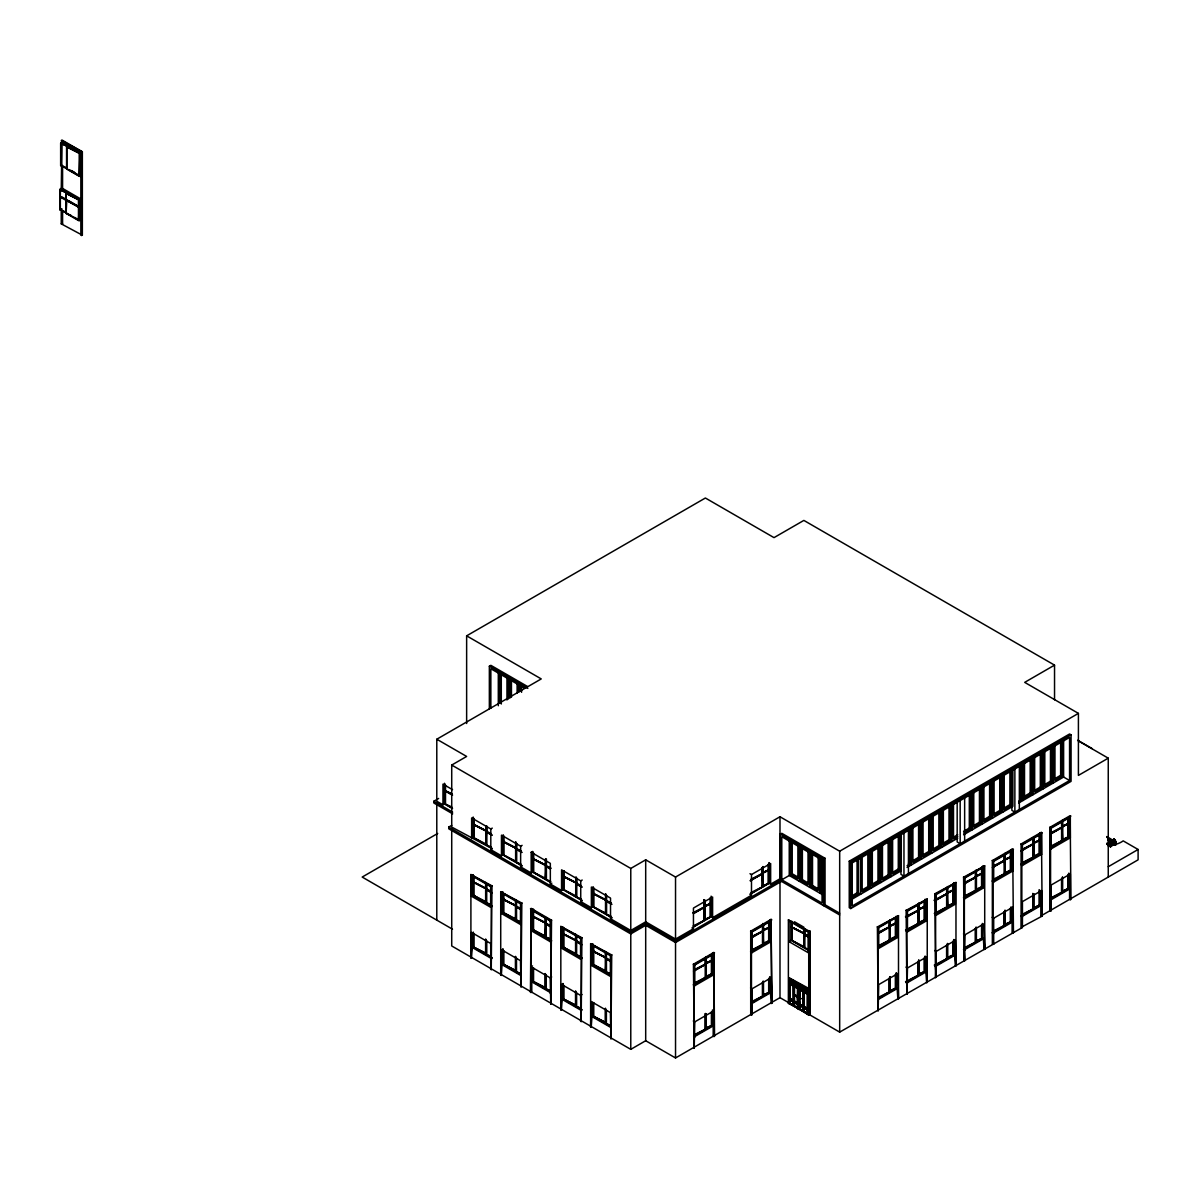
<?xml version="1.0" encoding="UTF-8"?>
<svg xmlns="http://www.w3.org/2000/svg" width="1198" height="1198" viewBox="0 0 1198 1198"><rect width="100%" height="100%" fill="white"/><g stroke="black" fill="none" stroke-linecap="round" stroke-linejoin="round"><path stroke-width="1.5" d="M795.966 995.658C797.269 996.017 797.554 997.05 795.697 995.373M800.354 998.054L798.946 997.155L801.118 998.803L799.68 997.605L800.114 998.458M799.216 997.994C799.515 995.897 798.542 999.282 800.144 997.245M799.875 996.451L799.875 989.922L799.5 997.889M1114.574 842.209C1116.596 838.076 1111.699 839.993 1109.917 841.865M1114.844 843.137L1115.428 843.647M1110.935 846.058L1109.767 843.871C1110.232 845.069 1110.621 839.903 1114.29 839.364C1116.611 842.404 1113.691 841.685 1114.38 841.67M1114.994 840.457L1115.158 841.745L1115.398 840.996M1115.188 845.069L1114.994 843.527M1114.919 844.56C1115.024 841.924 1115.638 847.75 1115.518 843.901M1110.875 842.239L1114.065 839.543L1115.428 840.502M1110.95 842.389L1114.065 839.723M1113.451 844.335L1112.762 844.949L1113.945 843.677M1115.712 842.613L1114.829 843.392M1114.994 842.853L1115.757 842.598M1115.667 842.688L1116.207 841.67M806.119 992.139L804.981 988.814M792.702 982.674C795.622 981.851 794.753 987.886 796.64 985.804M796.535 986.598L796.056 984.262L796.445 985.355M805.835 990.461L805.161 992.049L806.209 991.345M806.344 991.27L805.4 992.513L805.341 990.746M805.94 991.195C805.565 990.731 799.71 988.814 802.39 989.443L806.029 991.555M1110.591 843.706L1110.411 842.299M1111.594 845.998L1116.251 842.224L1106.817 836.548M797.299 995.972L797.509 995.253L797.958 996.227M1114.694 843.362L1111.939 845.563L1114.26 842.943L1108.21 840.083M1113.466 844.276L1108.869 840.951M796.445 986.014L792.806 983.917L791.698 984.606L792.207 982.51M792.013 983.348L793.989 981.791L795.068 982.869L794.319 983.303M792.148 983.813L792.941 982.075M792.642 982.585L792.447 984.172L797.613 987.152L797.613 983.828L793.286 981.881M800.803 988.904L802.93 986.897L799.8 985.16L799.8 988.485L800.818 989.069M801.462 988.545L801.207 989.308L801.956 988.889M801.477 989.488L802.78 988.185L804.816 990.132L805.895 989.548M802.226 989.054L801.597 988.874M1110.336 845.474L1109.049 839.094L1108.06 839.109M1115.473 841.266L1111.13 844.53L1110.202 843.377M800.069 997.365L799.635 996.481M1115.413 841.49L1111.385 844.365L1116.102 841.58M1114.23 841.161L1114.185 841.056M797.883 996.122L796.82 996.167M799.425 996.916L798.542 997.23L799.62 997.829M1110.816 845.923L1110.202 844.111L1111.654 844.949L1110.92 845.908L1109.573 844.86M792.762 982.914L793.765 982.555L795.442 984.531M801.776 988.036L801.282 990.132L801.342 989.249M802.091 988.185L802.256 987.766M802.346 988.455L803.154 987.691M1109.528 844.934L1110.456 844.365L1111.415 845.983M1109.902 842.194L1110.816 843.003M1108.285 838.84L1109.198 839.094M1109.019 839.064L1111.13 844.425M1113.556 844.006L1112.732 844.934L1109.573 842.508M1113.945 843.931L1114.799 843.272M1109.273 841.895C1107.716 840.053 1109.408 842.943 1109.618 841.071L1108.03 839.064L1114.425 843.527L1115.098 842.763L1114.589 843.602M1107.551 844.006L1110.606 845.773L1111.999 844.62M1114.395 842.808L1115.083 842.793M793.42 981.806L792.073 982.585L793.989 981.791M792.297 982.914L793.57 982.165M61.248 190.497L61.982 140.031L82.348 151.787L82.348 235.182L61.248 223.861L61.248 209.036M60.649 143.326L67.328 146.321L60.649 143.326L60.649 165.549L67.328 168.544M66.878 146.92L79.952 153.614L79.203 176.271L66.878 169.158L66.878 146.92L79.952 153.614M61.248 140.465L82.348 151.787M80.251 153.269L81.749 152.401L62.581 141.349L61.098 142.203L80.251 153.269L80.251 176.525L81.749 175.657M60.649 165.549L61.847 165.039M60.349 188.88L61.847 188.011L81 199.078L79.502 199.946L60.349 188.88L60.349 209.56L79.502 220.612L81 219.758M59.9 189.823L66.534 192.788L59.9 189.823L59.9 196.487L66.534 199.452M59.9 196.487L63.584 197.76M66.534 212.78L59.9 209.815L59.9 196.831L63.584 198.104M66.085 193.402L79.203 200.111L78.469 207.209L66.085 200.066L66.085 193.402L79.203 200.111M59.9 196.831L65.785 200.231L66.833 199.632M68.376 200.875L79.203 207.119L78.469 220.537L66.085 213.379L66.833 199.976M59.9 209.815L61.847 208.692M66.085 213.379L71.476 215.64M66.085 200.41L79.203 207.119M61.248 223.861L62.581 223.771L62.581 210.833M62.581 223.771L61.847 224.206L61.847 210.414M466.636 723.502L466.636 635.839L705.382 498.009L774.013 537.632L803.858 520.411L1054.54 665.13L1054.54 699.797M489.353 708.991L489.353 666.193L490.851 665.324L527.704 686.604M452.44 808.56L444.458 803.948L442.961 804.801L436.791 801.252L436.791 739.226L541.241 678.922L466.636 635.839M471.638 838.6L471.638 817.92L490.806 828.986L490.806 849.652L492.288 848.798L451.721 827.084L451.721 765.058L466.636 756.447L436.791 739.226M444.757 783.792L444.757 790.455L451.691 793.585M452.485 808.231L444.757 803.768L444.757 790.8L451.691 793.93M452.664 813.846L433.811 802.974L433.811 801.252L438.633 798.467M444.757 803.768L451.691 806.913M437.719 833.449L362.185 877.056L452.5 929.199M448.741 827.084L630.777 932.194L645.692 923.583L675.537 940.804L781.485 879.646L781.485 881.369L675.537 942.527L645.692 925.305L630.777 933.916L448.741 828.806L448.741 827.084L451.721 825.362M473.435 817.575L473.435 824.239L486.553 830.948L486.553 825.946M473.435 824.583L486.553 831.292L485.804 844.71L473.435 837.567L473.435 824.583L491.27 833.673M473.435 837.567L486.553 844.276M473.435 824.239L486.553 830.948M490.806 828.986L492.288 828.118M491.989 848.274L486.103 844.875L486.103 831.891L491.27 834.018M486.103 844.875L491.27 847.001M503.265 834.796L503.265 841.46L516.383 848.169L516.383 843.167M503.265 841.805L516.383 848.513L515.634 861.931L503.265 854.788L503.265 841.805L521.1 850.894M501.468 855.821L502.965 854.953L522.118 866.019L520.636 866.873L520.636 846.207L501.468 835.141L501.468 855.821L490.806 849.652M503.265 854.788L516.383 861.497M503.265 841.46L516.383 848.169M470.904 874.525L491.989 885.831L491.255 969.661L490.656 943.47L471.488 932.403L470.904 957.906L470.904 874.525L491.255 886.265L491.255 969.661M520.636 846.207L522.118 845.339M521.819 865.495L515.934 862.096L515.934 849.112L521.1 851.239M471.488 875.558L472.985 874.69L472.985 895.37L492.138 906.422L490.656 907.29L471.488 896.224L471.488 875.558L490.656 886.61L492.138 885.756M473.285 875.214L473.285 881.863L486.403 888.587L486.403 883.585M473.285 882.207L486.403 888.931L485.654 902.334L473.285 895.191L473.285 882.207L491.12 891.312M550.226 882.237L532.676 872.099L531.178 872.968L531.178 852.287L532.676 851.434M515.934 862.096L521.1 864.222M532.975 851.943L532.975 858.607L546.093 865.315L546.093 860.329M532.975 858.951L546.093 865.66L545.345 879.077L532.975 871.934L532.975 858.951L550.81 868.041M471.488 896.224L472.985 895.37M473.285 895.191L486.403 901.914M473.285 881.863L486.403 888.587M491.854 905.913L485.954 902.513L485.954 889.53L491.12 891.656M532.975 871.934L546.093 878.643M532.975 858.607L546.093 865.315M500.719 891.731L521.819 903.052L521.07 986.882L520.486 960.691L501.318 949.625L500.719 975.127L500.719 891.731L521.07 903.487L521.07 986.882M550.062 881.803L545.644 879.242L545.644 866.274L550.81 868.385M501.318 892.78L520.486 903.831L520.486 924.512L501.318 913.445L501.318 892.78L502.816 891.911M485.954 902.513L491.12 904.625M503.115 892.42L503.115 899.084L516.233 905.808L516.233 900.806M503.115 899.428L516.233 906.152L515.484 919.555L503.115 912.412L503.115 899.428L520.95 908.533M545.644 879.242L550.81 881.369M563.36 871.156L563.36 876.157L576.478 882.866L576.478 877.864M531.178 852.287L550.331 863.354L550.331 884.034L551.829 883.166M563.36 876.502L576.478 883.211L575.729 896.628L563.36 889.47L563.36 876.502L581.195 885.592M501.318 913.445L502.816 912.591L520.381 922.73M503.115 912.412L516.233 919.136M503.115 899.084L516.233 905.808M520.202 922.28L515.784 919.735L515.784 906.751L520.95 908.878M520.486 903.831L521.969 902.978M561.562 890.503L563.06 889.65L582.213 900.716L580.731 901.57L580.731 880.889L561.562 869.838L561.562 890.503L550.331 884.034M563.36 889.47L576.478 896.194M550.182 993.352L550.93 992.917L531.777 981.851L531.777 992.199L530.429 992.288L531.178 908.458L551.529 920.214L550.781 1004.029L550.182 977.838L531.028 966.786L532.526 965.917M563.36 876.157L576.478 882.866M581.914 900.192L576.028 896.793L576.028 883.81L581.195 885.936M580.731 880.889L582.213 880.036M515.784 919.735L520.95 921.846M471.488 947.918L472.985 947.049L492.138 958.115L490.656 958.984M473.285 932.059L473.285 946.884L486.358 953.563L486.358 940.595M532.825 909.582L532.825 916.245L545.944 922.954L545.944 917.953M532.825 916.59L545.944 923.299L545.195 936.716L532.825 929.558L532.825 916.59L550.661 925.68M576.028 896.793L581.195 898.919M470.904 957.906L471.638 946.36M471.488 958.25L472.237 947.483L491.405 958.55L490.656 969.317M451.721 765.058L630.777 868.445L645.692 859.82L675.537 877.056L779.988 816.751L839.678 851.209L1078.41 713.379L1078.41 775.405L1108.255 758.169L1108.255 877.056M473.285 946.884L486.358 953.563M485.909 939.352L485.909 954.177L491.105 956.318M593.16 886.7L593.16 893.364L606.278 900.072L606.278 895.071M606.278 902.274L605.529 913.834L593.16 906.676L593.16 893.708L606.278 900.417M550.077 939.876L532.526 929.738L531.028 930.591L550.182 941.658L551.679 940.804M532.825 929.558L545.944 936.282M532.825 916.245L545.944 922.954M549.912 939.427L545.494 936.881L545.494 923.898L550.661 926.024M532.526 929.738L532.526 909.057L531.028 909.926L550.182 920.977L551.679 920.124M591.363 907.71L592.86 906.856L612.013 917.923L610.531 918.776L610.531 898.096L591.363 887.044L591.363 907.71L580.731 901.57M593.16 906.676L606.278 913.4M593.16 893.364L606.278 900.072M560.829 926.428L581.914 937.749L581.18 1021.58L580.581 995.388L561.413 984.322L560.829 1009.824L560.829 926.428L581.18 938.184L581.18 1021.58M593.16 893.708L610.995 902.798M611.714 917.398L605.829 913.999L605.829 901.016L610.995 903.142M545.494 936.881L550.661 939.007M501.318 965.139L502.816 964.27L520.381 974.408M503.115 949.28L503.115 964.105L516.188 970.784L516.188 957.816M563.21 927.117L563.21 933.781L576.328 940.505L576.328 935.503M563.21 934.126L576.328 940.849L575.579 954.252L563.21 947.109L563.21 934.126L581.045 943.215M605.829 913.999L610.995 916.126M500.719 975.127L501.468 963.581M501.318 975.471L502.067 964.704L521.22 975.771M503.115 964.105L516.188 970.784M515.739 956.573L515.739 971.398L520.935 973.525M561.413 948.142L562.91 947.289L582.063 958.34L580.581 959.209L561.413 948.142L561.413 927.462L580.581 938.528L582.063 937.675M563.21 947.109L576.328 953.818M563.21 933.781L576.328 940.505M581.764 957.831L575.879 954.432L575.879 941.448L581.045 943.56M1054.54 665.13L1024.694 682.366L1078.41 713.379M590.629 943.635L611.714 954.956L610.98 1038.786L610.381 1012.595L591.213 1001.528L590.629 1027.03L590.629 943.635L610.98 955.39L610.98 1038.786M839.678 914.958L780.287 880.68L780.287 834.152L781.785 833.299L825.048 858.277L825.048 904.79L839.678 913.235M591.213 944.668L610.381 955.734L610.381 976.415L591.213 965.348L591.213 944.668L592.711 943.814L592.711 964.495L610.276 974.633M575.879 954.432L581.045 956.543M531.028 982.285L532.526 981.432L550.077 991.57M532.825 968.284L532.825 981.252L545.884 987.946L545.884 974.977M593.01 944.324L593.01 950.987L606.128 957.711L606.128 952.71M606.128 959.898L605.379 971.458L593.01 964.315L593.01 951.332L606.128 958.056M610.531 918.776L630.777 930.472L645.692 921.846L675.537 939.082L693.447 928.75L693.447 908.069L712.6 897.003L712.6 917.683L711.118 916.814L693.552 926.967M550.182 977.838L551.679 976.984M532.825 981.252L545.884 987.946M545.449 973.719L545.449 988.545L550.646 990.686M591.213 965.348L592.711 964.495M593.01 964.315L606.128 971.024M593.01 950.987L606.128 957.711M593.01 951.332L610.845 960.422M610.096 974.184L605.679 971.638L605.679 958.655L610.845 960.766M610.381 955.734L611.864 954.881M751.49 874.555L770.643 863.488L770.643 884.169L769.161 883.315L749.993 894.367L751.49 895.235L751.49 874.555L749.993 873.701M693.058 912.711L710.818 903.666L710.818 916.65L704.918 920.049L704.184 906.631L710.818 903.666M704.184 899.638L704.184 906.287L710.818 903.322L710.818 898.335M751.101 879.212L768.861 870.152L768.861 883.136L762.976 886.535L762.228 873.132L768.861 870.152M762.228 867.786L762.228 872.788L768.861 869.808L768.861 863.144M693.058 913.056L704.634 907.245L704.634 920.214L693.792 926.473M751.101 879.557L762.677 873.731L762.677 886.715L750.292 893.858M693.792 913.146L704.634 906.901L704.634 900.237M704.184 906.287L710.818 903.322M750.292 880.53L762.677 873.387L762.677 866.723M762.228 872.788L768.861 869.808M693.792 913.49L704.634 907.245M750.292 880.874L762.677 873.731M605.679 971.638L610.845 973.749M561.413 999.836L562.91 998.967L582.063 1010.034M563.21 983.977L563.21 998.803L576.283 1005.481L576.283 992.513M693.058 926.039L704.634 920.214M704.184 919.615L710.818 916.65M751.101 892.525L762.677 886.715M762.228 886.101L768.861 883.136M712.6 917.683L751.49 895.235M770.643 884.169L779.988 878.778L779.988 816.751M580.581 995.388L582.063 994.52M780.287 880.68L792.222 873.776L797.958 877.086M560.829 1009.824L561.562 998.278M561.413 1010.169L562.161 999.402L581.33 1010.468L580.581 1021.235M780.287 834.152L823.565 859.131L825.048 858.277M563.21 998.803L576.283 1005.481M575.834 991.27L575.834 1006.08L581.03 1008.222M800.878 848.079L800.878 880.5L802.375 879.646L808.096 882.956M849.247 861.182L1069.574 733.985L1071.072 734.838L1071.072 781.366L850.745 908.563L849.247 907.71L849.247 861.182L850.745 862.051L1071.072 734.838M812.514 853.081L812.514 885.502L809.534 887.224L809.534 853.126M591.213 1017.042L592.711 1016.174L610.276 1026.312M593.01 1003.04L593.01 1016.009L606.083 1022.688L606.083 1009.719M694.795 1037.378L694.046 1036.944L713.199 1025.892L713.199 1036.225L714.547 1036.315L713.798 952.485L693.447 964.24L694.196 1048.055L694.795 1021.864L713.948 1010.812M771.063 919.42L750.712 931.175L750.712 1014.571L752.059 1014.646L752.059 988.799L771.212 977.748L771.812 1003.25L771.063 919.42L771.812 1003.25M714.547 952.919L694.196 964.675L694.196 1048.055M771.812 919.854L751.46 931.61L751.46 1014.991M693.298 964.15L694.795 965.019L713.948 953.952L712.451 953.084M750.562 931.086L752.059 931.954L771.212 920.888L771.212 941.568L752.059 952.62L750.562 951.766M822.682 891.372L821.199 892.225L821.199 858.008M591.213 1027.375L591.962 1016.608L611.13 1027.674M694.391 969.661L712.151 960.616L712.151 973.6L706.266 976.999L705.517 963.581L712.151 960.616M705.517 958.235L705.517 963.237L712.151 960.272L712.151 953.608M751.67 936.596L769.43 927.552L769.43 940.535L763.545 943.934L762.797 930.517L769.43 927.552M762.797 923.508L762.797 930.172L769.43 927.207L769.43 920.543M694.391 970.006L705.966 964.18L705.966 977.164L693.597 984.307M751.67 936.941L763.246 931.116L763.246 944.099L752.419 950.358M693.597 970.979L705.966 963.836L705.966 957.172M705.517 963.237L712.151 960.272M752.419 937.031L763.246 930.771L763.246 924.107M762.797 930.172L769.43 927.207M693.597 971.323L705.966 964.18M752.419 937.375L763.246 931.116M593.01 1016.009L606.083 1022.688M605.634 1008.476L605.634 1023.287L610.83 1025.428M798.197 1008.506L788.374 1003.295L788.374 919.899L809.399 931.25L809.399 1014.646L839.678 1032.122L1022.433 927.477L1022.433 901.63L1041.586 890.563L1042.185 916.066L1041.436 832.236L1021.085 843.991L1021.085 927.387M825.048 904.79L823.565 905.658L823.565 859.131M791.444 921.861L791.444 926.863L804.562 933.571L804.562 928.57M694.391 982.989L705.966 977.164M705.517 976.565L712.151 973.6M751.67 949.924L763.246 944.099M762.797 943.5L769.43 940.535M791.444 927.207L804.562 933.916L803.813 947.333L791.444 940.175L791.444 927.207L809.279 936.297M694.885 983.902L712.451 973.764L713.948 974.633L694.795 985.684L693.298 984.831M752.164 950.838L769.73 940.7L771.212 941.568M851.254 896.209L857.064 892.854L858.562 893.723L858.562 857.693M862.111 889.949L867.846 886.64L869.344 887.493L869.344 853.275M879.482 881.638L877.984 880.785L870.826 884.918L872.324 885.771L879.482 881.638L879.482 845.608M882.402 878.224L888.137 874.914L889.635 875.783L889.635 839.753M892.555 872.369L898.29 869.059L901.27 870.781L901.27 834.886M912.846 860.658L918.581 857.349L921.562 859.071L921.562 823.176M931.715 817.321L931.715 853.216L928.72 851.493L921.562 855.627L923.059 856.48L930.217 852.347L930.217 818.129M933.137 848.933L938.873 845.623L941.853 847.345L941.853 809.668M950.508 840.637L949.011 839.768L941.853 843.901L943.35 844.77L950.508 840.637L950.508 806.404M953.428 837.222L957.726 834.736M963.581 831.367L969.317 828.058L970.799 828.911L970.799 792.896M973.719 825.512L979.455 822.202L980.952 823.056L980.952 787.026M991.09 817.201L989.608 816.332L982.435 820.48L983.932 821.334L991.09 817.201L991.09 781.171M994.026 813.786L999.746 810.477L1002.741 812.199L1002.741 774.507M1011.382 805.49L1009.899 804.622L1002.741 808.755L1004.224 809.623L1011.382 805.49L1011.382 769.46M1033.17 756.941L1033.17 794.633L1030.19 792.911L1023.032 797.044L1024.515 797.898L1031.688 793.765L1031.688 759.547M1034.608 790.351L1040.328 787.056L1041.826 787.91L1041.826 751.88M1044.746 784.495L1050.481 781.186L1053.461 782.908L1053.461 745.231M1054.899 778.64L1060.634 775.331L1062.117 776.199L1062.117 740.169M851.299 897.916L858.562 893.723M869.344 887.493L862.171 891.626L862.171 855.612M889.635 875.783L882.462 879.916L882.462 843.886M907.066 865.72L909.926 864.072L909.926 828.043M957.786 836.429L953.488 838.914L953.488 802.885M963.641 833.059L970.799 828.911M980.952 823.056L973.779 827.189L973.779 791.174M1018.674 801.282L1021.535 799.62L1021.535 763.605M1041.826 787.91L1034.668 792.043L1034.668 756.013M1043.323 785.319L1044.806 786.188L1051.979 782.054L1051.979 747.822M1062.117 776.199L1054.959 780.332L1054.959 744.302M851.074 899.758L901.27 870.781M907.066 867.442L957.801 838.151M963.596 834.796L1012.879 806.344L1012.879 770.449M1018.674 803.004L1063.614 777.053L1069.574 780.497L1069.574 737.429L852.242 862.904L852.242 905.988L1069.574 780.497M788.973 941.613L808.126 952.665L808.126 931.999L788.973 920.933L788.973 941.613L791.144 940.355L808.71 950.493M791.444 940.175L804.562 946.899M791.444 926.863L804.562 933.571M808.53 950.044L804.113 947.498L804.113 934.515L809.279 936.641M788.374 919.899L808.725 931.655L810.148 930.831L810.148 1014.212L808.725 1015.035L807.602 1014.392L807.781 988.979M804.113 947.498L809.279 949.625M451.721 828.806L451.721 945.971L630.777 1049.358L645.692 1040.733L675.537 1057.969L779.988 997.664L789.048 1002.891L788.374 1003.295M993.696 944.069L992.348 943.979L992.348 860.583L1012.699 848.828L1013.448 932.658L1012.1 932.568L1012.1 922.235L992.947 933.302L992.947 943.635L993.696 944.069L993.696 918.222L1012.849 907.156L1012.849 933.002M1070.323 899.818L1070.323 873.971L1051.17 885.037L1051.17 910.884L1049.822 910.794L1049.822 827.399L1070.173 815.658L1070.922 899.473L1069.574 899.384L1069.574 889.051L1050.421 900.117M789.497 1003.939L789.752 978.481L798.272 983.408L798.272 1008.716L789.692 1003.744M898.5 915.631L878.134 927.387L878.134 1010.783L878.733 984.591L897.901 973.525L898.5 999.027L898.5 915.631L877.4 926.952L878.134 1010.783M927.237 899.039L906.886 910.794L906.886 994.19L907.47 967.999L926.638 956.932L927.237 982.435L927.237 899.039L906.137 910.36L906.886 994.19M955.974 882.447L935.623 894.202L935.623 977.598L936.222 951.407L955.375 940.34L955.974 965.843L955.974 882.447L934.874 893.768L935.623 977.598M984.711 865.855L964.36 877.61L964.36 961.006L964.959 934.814L984.112 923.748L984.711 949.25L984.711 865.855L963.611 877.176L964.36 961.006M1013.448 849.262L993.097 861.018L993.097 944.413M1042.185 832.67L1021.834 844.425L1021.834 927.821M1070.922 816.078L1050.571 827.833L1050.571 911.229M878.733 927.731L897.901 916.665L897.901 937.345L878.733 948.412L878.733 927.731L877.25 926.863M905.988 910.27L907.47 911.139L926.638 900.072L926.638 920.753L907.47 931.819L905.988 930.951L925.141 919.884L926.638 920.753M934.725 893.678L936.222 894.547L955.375 883.48L955.375 904.161L936.222 915.227L934.725 914.359L953.878 903.292L955.375 904.161M963.462 877.086L964.959 877.954L984.112 866.888L984.112 887.568L964.959 898.635L963.462 897.766L982.615 886.7L984.112 887.568M992.199 860.493L993.696 861.362L1012.849 850.295L1012.849 870.976L993.696 882.042L992.199 881.174L1011.352 870.107L1012.849 870.976M1020.936 843.901L1022.433 844.77L1041.586 833.703L1041.586 854.384L1022.433 865.45L1020.936 864.582L1040.104 853.515L1041.586 854.384M1049.673 827.309L1051.17 828.177L1070.323 817.111L1070.323 837.791L1051.17 848.858L1049.673 847.989L1068.841 836.923L1070.323 837.791M694.391 1034.683L705.922 1028.887L705.922 1014.062M705.472 1013.463L705.472 1028.288L712.151 1025.278L712.151 1012.325M751.655 1001.618L763.186 995.823L763.186 980.997M762.737 982.255L762.737 995.209L769.43 992.214L769.43 977.403M693.597 1036L705.922 1028.887M705.472 1028.288L712.151 1025.278M752.404 1002.052L763.186 995.823M762.737 995.209L769.43 992.214M694.885 1035.596L712.451 1025.458L713.948 1026.312M752.164 1002.531L769.73 992.393L771.212 993.247M752.059 1014.646L751.311 1003.879L770.479 992.828L771.212 1003.595M789.692 983.468L798.078 988.305M878.344 932.373L896.104 923.329L896.104 936.312L890.219 939.711L889.47 926.294L896.104 923.329M889.47 920.962L889.47 925.949L896.104 922.984L896.104 916.32M905.538 916.68L924.841 906.736L924.841 919.72L918.956 923.119L918.207 909.701L924.841 906.736M918.207 904.37L918.207 909.357L924.841 906.392L924.841 899.728M934.275 900.087L953.578 890.144L953.578 903.127L947.693 906.527L946.944 893.109L953.578 890.144M946.944 887.778L946.944 892.765L953.578 889.8L953.578 883.136M964.555 882.597L982.315 873.552L982.315 886.535L976.43 889.934L975.681 876.517L982.315 873.552M975.681 871.186L975.681 876.172L982.315 873.207L982.315 866.543M993.292 866.004L1011.067 856.959L1011.067 869.943L1005.167 873.342L1004.433 859.924L1011.067 856.959M1004.433 854.593L1004.433 859.58L1011.067 856.615L1011.067 849.951M1022.044 849.412L1039.804 840.367L1039.804 853.35L1033.904 856.75L1033.17 843.332L1039.804 840.367M1033.17 838.001L1033.17 842.988L1039.804 840.023L1039.804 833.359M1050.781 832.82L1068.541 823.775L1068.541 836.758L1062.656 840.157L1061.907 826.74L1068.541 823.775M1061.907 821.409L1061.907 826.395L1068.541 823.43L1068.541 818.444M878.344 932.718L889.919 926.908L889.919 939.876L879.092 946.135M905.538 917.024L918.656 910.315L918.656 923.284L906.287 930.427M934.275 900.432L947.393 893.723L947.393 906.691L935.024 913.849M964.555 882.941L976.13 877.131L976.13 890.099L963.761 897.257M993.292 866.349L1004.867 860.538L1004.867 873.507L992.498 880.665M1022.044 849.756L1033.619 843.946L1033.619 856.914L1021.235 864.072M1050.781 833.164L1062.356 827.354L1062.356 840.322L1049.972 847.48M793.211 982.66L794.079 982.15L792.552 982.315M879.092 932.808L889.919 926.563L889.919 919.899M889.47 925.949L896.104 922.984M906.287 917.114L918.656 909.971L918.656 903.307M918.207 909.357L924.841 906.392M935.024 900.522L947.393 893.379L947.393 886.715M946.944 892.765L953.578 889.8M963.761 883.929L976.13 876.786L976.13 870.122M975.681 876.172L982.315 873.207M992.498 867.337L1004.867 860.194L1004.867 853.53M1004.433 859.58L1011.067 856.615M1021.235 850.745L1033.619 843.602L1033.619 836.938M1033.17 842.988L1039.804 840.023M1049.972 834.152L1062.356 827.009L1062.356 820.345M1061.907 826.395L1068.541 823.43M791.638 983.783L792.507 983.288L792.567 984.097M793.765 982.555L794.633 982.046M879.092 933.152L889.919 926.908M906.287 917.458L918.656 910.315M935.024 900.866L947.393 893.723M963.761 884.274L976.13 877.131M992.498 867.681L1004.867 860.538M1021.235 851.089L1033.619 843.946M1049.972 834.497L1062.356 827.354M793.765 982.884L794.633 982.225M793.945 982.225L795.697 983.393M794.394 983.034L793.87 980.952M795.412 983.288L795.996 984.292M794.828 983.902L795.846 983.214M795.232 984.606L796.311 984.022M793.286 986.194L793.346 1000.345L793.286 986.194L790.231 984.427L790.231 998.623L793.286 1000.39L790.291 998.578M794.079 985.849L794.079 1006.125M797.539 983.858L797.539 987.182M792.192 984.277L795.831 986.373L795.876 985.325L795.816 986.987L796.595 986.568M800.084 1008.896L799.081 1009.465L799.336 984.022L807.841 988.934L807.841 1014.242L799.276 1009.27L799.336 984.022M799.8 985.16L799.875 988.455M798.078 988.14L789.692 983.303M797.613 988.605L797.539 995.179L797.613 988.605L794.484 986.882L794.484 1001.079C802.031 1009.659 795.397 983.932 797.539 1002.846L794.484 1001.079M799.276 988.829L807.662 993.831L799.395 988.919M803.394 986.583L803.723 988.036M801.866 988.44L803.019 987.766M802.78 988.185L804.128 987.586L805.775 989.623M803.334 988.41L804.322 987.931L805.146 988.994M803.903 988.829L805.43 988.739L804.397 989.428M878.344 945.701L889.919 939.876M889.47 939.277L896.104 936.312M905.538 930.007L918.656 923.284M918.207 922.685L924.841 919.72M934.275 913.415L947.393 906.691M946.944 906.092L953.578 903.127M964.555 895.924L976.13 890.099M975.681 889.5L982.315 886.535M993.292 879.332L1004.867 873.507M1004.433 872.908L1011.067 869.943M1022.044 862.74L1033.619 856.914M1033.17 856.315L1039.804 853.35M1050.781 846.147L1062.356 840.322M1061.907 839.723L1068.541 836.758M878.838 946.615L896.404 936.477L897.901 937.345M789.692 998.952L798.078 1003.954L789.692 999.117M794.873 995.493L796.82 996.721M797.658 995.838L794.963 995.523L796.236 995.643M809.129 988.155L808.126 988.739L808.126 1014.691L809.129 1014.122M807.123 989.383L804.068 987.811M808.815 988.455L788.973 977.673L788.973 1003.639L789.961 1003.055M795.712 995.718L796.79 995.778M790.291 1000.045L793.286 1001.842L793.346 1005.137L793.286 1001.842L790.291 1000.045L790.231 1003.4L793.346 1005.137M804.068 992.408L804.128 1006.575L807.182 1008.342L807.182 994.145L804.068 992.408L804.068 1006.605L807.123 1008.372M799.92 997.021L799.156 997.979M798.976 997.769L799.351 996.916L799.755 997.649M798.946 997.949L799.994 997.515M794.544 1002.501L797.539 1004.298L797.613 1007.593L797.539 1004.298L794.544 1002.501L794.484 1005.856L797.613 1007.593M793.825 1006.125L793.945 985.774M799.38 997.305L799.8 1004.149L802.87 1005.916L802.93 991.689L799.8 989.952M799.081 1009.465L798.018 1008.851L799.545 1008.596L798.557 1009.165L798.557 983.199M802.93 1007.338L799.8 1005.601L799.8 1008.941L802.93 1010.663L802.93 1007.338L799.875 1005.571L799.875 1008.896M804.068 1008.072L807.182 1009.794L807.123 1013.164L804.068 1011.397L804.068 1008.072L807.182 1009.794M804.068 1011.397L804.128 1008.027M807.662 1009.33L799.276 1004.493L807.781 1009.42M807.602 1014.392L799.395 1009.21M878.344 997.395L889.874 991.6L889.874 976.789M889.425 978.032L889.425 991.001L896.104 988.006L896.104 973.18M905.538 981.686L918.611 975.007L918.611 960.197M918.162 961.44L918.162 974.408L924.841 971.413L924.841 956.588M934.275 965.094L947.348 958.415L947.348 943.605M946.899 944.848L946.899 957.816L953.578 954.821L953.578 939.996M964.555 947.618L976.085 941.823L976.085 927.012M975.636 928.255L975.636 941.224L982.315 938.229L982.315 923.403M993.292 931.026L1004.822 925.23L1004.822 910.42M1004.373 911.663L1004.373 924.631L1011.067 921.636L1011.067 906.811M1022.029 914.433L1033.56 908.638L1033.56 893.828M1033.11 895.071L1033.11 908.039L1039.804 905.044L1039.804 890.219M1050.766 897.841L1062.297 892.046L1062.297 877.236M1061.847 878.478L1061.847 891.447L1068.541 888.452L1068.541 873.627M879.077 997.829L889.874 991.6M889.425 991.001L896.104 988.006M906.287 982.12L918.611 975.007M918.162 974.408L924.841 971.413M935.024 965.528L947.348 958.415M946.899 957.816L953.578 954.821M963.761 948.936L976.085 941.823M975.636 941.224L982.315 938.229M992.498 932.344L1004.822 925.23M1004.373 924.631L1011.067 921.636M1021.235 915.751L1033.56 908.638M1033.11 908.039L1039.804 905.044M1049.972 899.159L1062.297 892.046M1061.847 891.447L1068.541 888.452M878.838 998.308L896.404 988.17L897.901 989.039M926.638 972.447L925.141 971.578L905.988 982.645L907.47 983.498M955.375 955.854L953.878 954.986L934.725 966.052L936.222 966.906M984.112 939.262L982.615 938.393L963.462 949.46L964.959 950.314M1012.849 922.67L1011.352 921.801L992.199 932.868L993.696 933.721M1041.586 906.077L1040.104 905.209L1020.936 916.275L1022.433 917.129M1070.323 889.485L1068.841 888.616L1049.673 899.683L1051.17 900.537M877.984 999.656L897.152 988.605L897.901 999.372M906.736 983.064L925.889 972.012L926.638 982.779M1108.255 866.723L1138.1 849.487L1138.1 859.835L1041.436 915.631L1042.185 916.066M1040.837 915.976L1040.837 905.643L1021.684 916.71L1021.684 927.042L1041.586 916.41M1113.152 839.528L1114.964 839.663M1111.624 844.83L1110.142 843.976M1110.022 842.044L1110.935 842.778M802.121 987.841L804.637 988.395M799.56 997.485L799.875 1004.119L802.93 1005.886M796.715 996.212L795.966 995.508M795.382 995.553L795.202 995.463M793.241 982.225C795.008 983.333 793.69 979.2 793.825 982.45M795.472 995.763L796.415 996.481M1077.646 740.229L1092.082 748.555M1078.245 740.843L1108.255 758.169M71.416 170.565L74.605 172.407M62.88 165.983L65.845 167.69M69.17 169.607L78.409 174.953M61.098 165.459L80.251 176.525M68.376 200.515L79.203 206.775M60.649 209.38L65.066 211.926M74.561 217.422L77.66 219.204M82.348 235.182L81 235.257L81 176.091M1138.1 849.487L1123.185 840.876A21.264 12.279 0 0 1 1107.716 845.593M1114.125 839.154L1115.323 840.068M1113.826 839.229L1115.503 840.157M1113.541 839.334L1114.395 839.618M1114.949 840.846L1116.192 841.969M1106.817 837.267L1115.218 843.003M1113.99 841.76L1114.889 842.419M1114.305 843.048L1115.563 844.066M1108.3 839.993L1115.638 844.41M1114.889 843.976L1115.667 844.605M1114.919 844.35L1115.697 845.009M1109.228 841.49L1108.539 839.858M1109.737 841.775L1111.115 842.449M1111.01 844.485L1111.909 844.83M1106.967 843.093L1110.217 845.234M1106.787 844.111L1110.142 846.058L1106.997 844.305M1041.586 833.703L1040.104 832.85L1040.104 853.515M1012.849 850.295L1011.352 849.442L1011.352 870.107M984.112 866.888L982.615 866.034L982.615 886.7M953.878 882.626L955.375 883.48M908.428 863.204L911.408 864.926L911.408 827.234M992.199 917.354L993.696 918.222M1013.448 932.658L1012.699 921.112M925.141 899.219L926.638 900.072M963.462 933.946L964.959 934.814M984.711 949.25L983.962 937.705M984.112 949.595L983.363 938.828L964.21 949.894L964.959 960.661M489.353 666.193L527.824 688.401M524.694 688.311L490.851 668.769L490.851 708.258M955.375 940.34L953.878 939.487L953.878 954.986M859.191 893.349L860.688 894.217L860.688 856.525M934.725 950.538L936.222 951.407M955.974 965.843L955.225 954.297M955.375 966.187L954.626 955.42L935.473 966.472L936.222 977.254M812.514 885.502L818.249 888.811M800.878 880.5L808.036 884.633L808.036 850.415M822.502 894.711L789.242 875.498L789.242 839.603M905.988 967.13L907.47 967.999M927.237 982.435L926.488 970.889M794.499 921.786L803.888 927.207M808.53 936.731L804.113 934.17L804.113 929.184M804.113 934.515L808.53 937.076M771.212 920.888L769.73 920.019L769.73 940.7M789.497 978.631L798.078 983.513L798.018 1008.851M799.081 984.157L807.662 989.054M792.687 983.992L796.326 986.089M802.031 989.698L807.182 992.678L807.182 989.353M801.761 989.803L805.415 991.914M452.544 789.662L442.961 784.136L442.961 804.801M691.95 927.881L693.447 928.75M771.212 977.748L769.73 976.879L769.73 992.393M444.757 790.455L452.485 794.918M444.757 790.8L452.485 795.262M797.613 995.134L797.194 996.496L796.415 996.002M789.647 1003.235L808.815 1014.302M433.811 801.252L452.664 812.124M491.989 834.946L486.103 831.547L486.103 826.56M521.819 852.167L515.934 848.768L515.934 842.104M550.062 868.475L545.644 865.929L545.644 859.265M581.914 886.864L576.028 883.465L576.028 876.801M611.714 904.071L605.829 900.671L605.829 894.008M486.103 831.891L491.989 835.291M515.934 849.112L521.819 852.512M545.644 866.274L550.062 868.82M576.028 883.81L581.914 887.209M605.829 901.016L611.714 904.415M750.562 987.946L752.059 988.799M520.636 866.873L531.178 872.968M530.429 908.893L550.781 920.633L550.781 1004.029M491.854 892.585L485.954 889.186L485.954 884.184M520.202 908.953L515.784 906.407L515.784 899.743M549.912 926.114L545.494 923.553L545.494 916.889M581.764 944.503L575.879 941.104L575.879 934.44M610.096 960.856L605.679 958.31L605.679 951.646M485.954 889.53L491.854 892.929M515.784 906.751L520.202 909.297M545.494 923.898L549.912 926.458M575.879 941.448L581.764 944.848M605.679 958.655L610.096 961.2M693.298 1021.01L694.795 1021.864M485.909 954.177L491.854 957.606M515.739 971.398L520.187 973.959M545.449 988.545L549.897 991.12M575.834 1006.08L581.764 1009.51M605.634 1023.287L610.082 1025.862M804.098 988.5L803.454 986.478M794.678 982.435L795.562 983.468M1109.692 845.084L1110.127 846.821M805.341 990.926L803.334 988.08L804.128 987.766M795.727 983.288L796.191 984.097M1108.554 838.705L1109.273 840.487M805.056 989.997L805.46 990.851M795.562 984.457L795.757 985.4M1108.539 841.131L1109.483 844.605M1110.232 845.548L1110.636 847.106M791.758 983.708L791.818 984.531M1115.982 841.835L1115.817 842.658M1068.841 817.979L1068.841 836.923M1068.841 873.117L1068.841 888.616M1067.792 818.009L1067.792 822.996M1067.792 823.34L1067.792 836.324M1067.792 875.049L1067.792 888.018M1063.614 739.361L1063.614 777.053M1062.656 820.166L1062.656 826.83M1062.656 827.174L1062.656 840.157M1062.596 877.056L1062.596 891.881M1061.608 821.573L1061.608 826.575M1061.608 826.92L1061.608 839.903M1061.548 878.658L1061.548 891.611M1060.634 742.91L1060.634 775.331M1051.17 828.177L1051.17 848.858M1050.481 746.968L1050.481 781.186M1044.806 750.158L1044.806 786.188M1043.323 751.086L1043.323 788.778M1040.328 754.62L1040.328 787.056M1040.104 891.432L1040.104 905.209M1039.055 834.602L1039.055 839.588M1039.055 839.933L1039.055 852.916M1039.055 889.785L1039.055 904.61M1033.904 836.758L1033.904 843.422M1033.904 843.766L1033.904 856.75M1033.859 893.648L1033.859 908.473M1032.871 838.166L1032.871 843.167M1032.871 843.512L1032.871 856.495M1032.811 893.394L1032.811 908.204M1030.19 758.678L1030.19 792.911M1024.515 761.883L1024.515 797.898M1023.032 764.594L1023.032 800.489L1020.037 798.766L1020.037 764.534M1022.433 844.77L1022.433 865.45M1019.348 766.435L1019.348 809.504M1014.871 769.011L1014.871 812.094L1011.891 810.372L1011.891 769.086M1011.352 908.024L1011.352 921.801M1010.318 851.194L1010.318 856.181M1010.318 856.525L1010.318 869.508M1010.318 908.234L1010.318 921.202M1009.899 770.404L1009.899 804.622M1005.167 853.35L1005.167 860.014M1005.167 860.359L1005.167 873.342M1005.122 910.24L1005.122 925.066M1004.224 775.391L1004.224 809.623M1004.134 854.758L1004.134 859.76M1004.134 860.104L1004.134 873.087M1004.074 911.843L1004.074 924.796M1001.243 775.316L1001.243 811.346L994.085 815.479L994.085 781.261M999.746 776.259L999.746 810.477M993.696 861.362L993.696 882.042M992.588 780.377L992.588 818.069M989.608 782.114L989.608 816.332M983.932 787.116L983.932 821.334M982.615 924.616L982.615 938.393M982.435 786.232L982.435 823.925M981.581 867.786L981.581 872.773M981.581 873.117L981.581 886.101M981.581 924.826L981.581 937.794M979.455 787.97L979.455 822.202M976.43 869.943L976.43 876.607M976.43 876.951L976.43 889.934M976.385 928.69L976.385 941.658M975.382 871.35L975.382 876.352M975.382 876.696L975.382 889.68M975.337 928.42L975.337 941.388M972.297 792.088L972.297 829.78M969.317 795.637L969.317 828.058M964.959 877.954L964.959 898.635M964.645 798.018L964.645 841.086M960.167 800.593L960.167 843.677L957.172 841.954L957.172 800.668M953.878 884.349L953.878 903.292M952.844 884.379L952.844 889.365M952.844 889.71L952.844 902.693M952.844 941.418L952.844 954.387M952.006 803.798L952.006 841.49M949.011 805.55L949.011 839.768M947.693 886.535L947.693 893.199M947.693 893.543L947.693 906.527M947.648 943.425L947.648 958.25M946.645 887.943L946.645 892.944M946.645 893.289L946.645 906.272M946.6 945.012L946.6 957.981M943.35 808.74L943.35 844.77M940.37 812.274L940.37 846.492L933.197 850.625L933.197 814.595M938.873 811.405L938.873 845.623M936.222 894.547L936.222 915.227M928.72 817.261L928.72 851.493M925.141 900.941L925.141 919.884M925.141 956.079L925.141 971.578M924.092 900.971L924.092 905.958M924.092 906.302L924.092 919.285M924.092 958.011L924.092 970.979M923.059 820.465L923.059 856.48M920.064 822.187L920.064 858.202L912.906 862.335L912.906 828.118M918.956 903.127L918.956 909.791M918.956 910.136L918.956 923.119M918.911 960.017L918.911 974.843M918.581 823.116L918.581 857.349M917.908 904.535L917.908 909.537M917.908 909.881L917.908 922.864M917.863 961.605L917.863 974.573M908.428 828.986L908.443 873.537M907.47 911.139L907.47 931.819M903.966 833.044L903.966 876.127L900.971 874.405L900.971 834.916M899.773 833.898L899.773 869.928L892.615 874.061L892.615 839.828M898.29 834.841L898.29 869.059M896.404 917.533L896.404 936.477M896.404 972.671L896.404 988.17M895.355 917.563L895.355 922.55M895.355 922.894L895.355 935.878M895.355 974.603L895.355 987.571M891.117 838.959L891.117 876.636M890.219 921.382L890.219 926.383M890.219 926.728L890.219 939.711M890.174 976.61L890.174 991.42M889.171 921.127L889.171 926.129M889.171 926.473L889.171 939.457M889.126 978.197L889.126 991.165M888.137 840.697L888.137 874.914M880.979 844.815L880.979 882.507M877.984 848.349L877.984 880.785M872.324 849.741L872.324 885.771M870.826 850.67L870.826 888.362M867.846 854.219L867.846 886.64M857.064 860.434L857.064 892.854M850.745 862.051L850.745 908.563M839.678 851.209L839.678 1032.122M819.687 857.184L819.702 893.094M818.189 856.27L818.189 890.488L811.031 886.355L811.031 852.137M808.725 931.655L808.725 1015.035M804.861 928.75L804.861 933.736M804.861 934.096L804.861 947.064M803.813 929.004L803.813 934.006M803.813 934.35L803.813 947.333M802.375 847.211L802.375 879.646M799.38 845.474L799.38 881.369M797.898 844.56L797.898 878.778L790.725 874.645L790.725 840.427M792.222 841.355L792.222 873.776M792.192 921.427L792.192 926.428M792.192 926.773L792.192 939.756M791.144 921.397L791.144 940.355M789.752 978.481L789.752 1003.804M779.988 880.5L779.988 997.664M769.161 862.635L769.161 883.315M768.682 921.771L768.682 926.773M768.682 927.117L768.682 940.101M768.682 978.826L768.682 991.794M768.113 864.387L768.113 869.389M768.113 869.733L768.113 882.701M763.545 923.943L763.545 930.606M763.545 930.951L763.545 943.934M763.485 982.674L763.485 995.643M762.976 866.543L762.976 873.207M762.976 873.552L762.976 886.535M762.497 925.35L762.497 930.352M762.497 930.696L762.497 943.665M762.437 982.42L762.437 995.388M761.928 867.951L761.928 872.953M761.928 873.297L761.928 886.28M752.059 931.954L752.059 952.62M713.798 952.485L713.948 1036.659M712.451 954.806L712.451 973.764M712.451 1009.944L712.451 1025.458M711.417 954.836L711.417 959.838M711.417 960.182L711.417 973.165M711.417 1011.891L711.417 1024.859M711.118 896.149L711.118 916.814M710.07 897.901L710.07 902.888M710.07 903.232L710.07 916.215M706.266 957.007L706.266 963.671M706.266 964.016L706.266 976.999M706.221 1013.897L706.221 1028.708M705.218 958.415L705.218 963.417M705.218 963.761L705.218 976.729M705.173 1013.643L705.173 1028.453M704.918 900.057L704.918 906.721M704.918 907.066L704.918 920.049M703.885 899.803L703.885 906.467M703.885 906.811L703.885 919.794M694.795 965.019L694.795 985.684M675.537 877.056L675.537 939.082M675.537 940.804L675.537 1057.969M645.692 859.82L645.692 921.846M645.692 923.583L645.692 1040.733M630.777 868.445L630.777 930.472M630.777 932.194L630.777 1049.358M606.577 895.25L606.577 900.252M606.577 900.596L606.577 913.565M606.428 952.874L606.428 957.876M606.428 958.22L606.428 971.204M606.383 1009.899L606.383 1022.867M605.529 893.843L605.529 900.507M605.529 900.851L605.529 913.834M605.379 951.482L605.379 958.13M605.379 958.475L605.379 971.458M605.334 1008.297L605.334 1023.122M593.909 887.928L593.909 892.929M593.909 893.274L593.909 906.257M593.759 945.566L593.759 950.568M593.759 950.913L593.759 963.881M593.759 1002.606L593.759 1015.575M592.86 887.898L592.86 906.856M592.711 1002.397L592.711 1016.174M580.581 938.528L580.581 959.209M576.777 878.044L576.777 883.046M576.777 883.39L576.777 896.359M576.627 935.683L576.627 940.67M576.627 941.014L576.627 953.997M576.582 992.693L576.582 1005.661M575.729 878.299L575.729 883.3M575.729 883.645L575.729 896.628M575.579 934.275L575.579 940.924M575.579 941.269L575.579 954.252M575.534 991.09L575.534 1005.916M564.108 870.721L564.108 875.723M564.108 876.067L564.108 889.051M563.959 928.36L563.959 933.362M563.959 933.706L563.959 946.675M563.959 985.4L563.959 998.368M563.06 870.691L563.06 889.65M562.91 928.33L562.91 947.289M562.91 983.468L562.91 998.967M550.182 920.977L550.182 941.658M546.393 858.831L546.393 865.495M546.393 865.84L546.393 878.823M546.243 918.132L546.243 923.134M546.243 923.478L546.243 936.447M546.183 975.142L546.183 988.11M545.345 859.086L545.345 865.75M545.345 866.094L545.345 879.077M545.195 916.725L545.195 923.388M545.195 923.733L545.195 936.716M545.15 973.555L545.15 988.365M533.709 853.186L533.709 858.172M533.709 858.517L533.709 871.5M533.559 909.147L533.559 915.811M533.559 916.156L533.559 929.139M533.559 967.864L533.559 980.818M532.676 853.156L532.676 872.099M532.526 967.64L532.526 981.432M531.178 908.458L531.028 992.633M521.579 685.106L521.579 692.309M520.097 684.163L520.097 691.381M518.599 683.354L518.599 692.339M517.117 684.253L517.117 693.253M516.682 843.347L516.682 848.349M516.682 848.693L516.682 861.662M516.533 900.986L516.533 905.973M516.533 906.317L516.533 919.3M516.488 957.996L516.488 970.964M515.634 841.939L515.634 848.603M515.634 848.948L515.634 861.931M515.484 899.578L515.484 906.242M515.484 906.587L515.484 919.555M515.439 956.408L515.439 971.219M511.441 679.251L511.441 697.266M509.944 678.308L509.944 698.12M508.461 677.499L508.461 699.033M506.964 676.585L506.964 700.006M504.014 836.024L504.014 841.026M504.014 841.37L504.014 854.354M503.864 893.663L503.864 898.665M503.864 899.009L503.864 911.978M503.864 950.703L503.864 963.671M502.965 835.994L502.965 854.953M502.816 893.633L502.816 912.591M502.816 948.771L502.816 964.27M501.288 673.396L501.288 704.02M499.806 672.452L499.806 703.076M498.308 673.441L498.308 705.742M490.656 886.61L490.656 907.29M486.852 826.126L486.852 831.127M486.852 831.472L486.852 844.44M486.702 883.765L486.702 888.751M486.702 889.096L486.702 902.079M486.658 940.774L486.658 953.743M485.804 826.38L485.804 831.382M485.804 831.726L485.804 844.71M485.654 882.357L485.654 889.021M485.654 889.365L485.654 902.334M485.609 939.187L485.609 953.997M474.183 818.803L474.183 823.805M474.183 824.149L474.183 837.132M474.034 876.442L474.034 881.443M474.034 881.788L474.034 894.756M474.034 933.482L474.034 946.45M473.135 817.051L473.135 837.731M472.985 933.272L472.985 947.049M445.506 785.019L445.506 790.021M445.506 790.366L445.506 803.349M444.458 783.267L444.458 803.948M436.791 804.831L436.791 920.139M81.599 152.221L81.599 235.602M79.502 199.946L79.502 220.612M79.203 154.048L79.203 176.271M78.469 200.545L78.469 207.209M78.469 207.553L78.469 220.537M66.579 146.755L66.579 168.978M65.785 193.222L65.785 199.886M65.785 200.231L65.785 213.214M62.581 166.447L62.581 188.64M61.982 165.983L61.982 188.221M61.398 142.891L61.398 165.114M791.444 982.465L791.234 983.543L790.231 982.959C786.891 976.714 796.595 981.956 791.773 981.866L791.444 982.465M803.648 1011.666L803.529 991.3L803.648 1011.666M822.068 859.999L781.785 836.743L781.785 879.811L822.068 903.067L822.068 859.999"/></g></svg>
